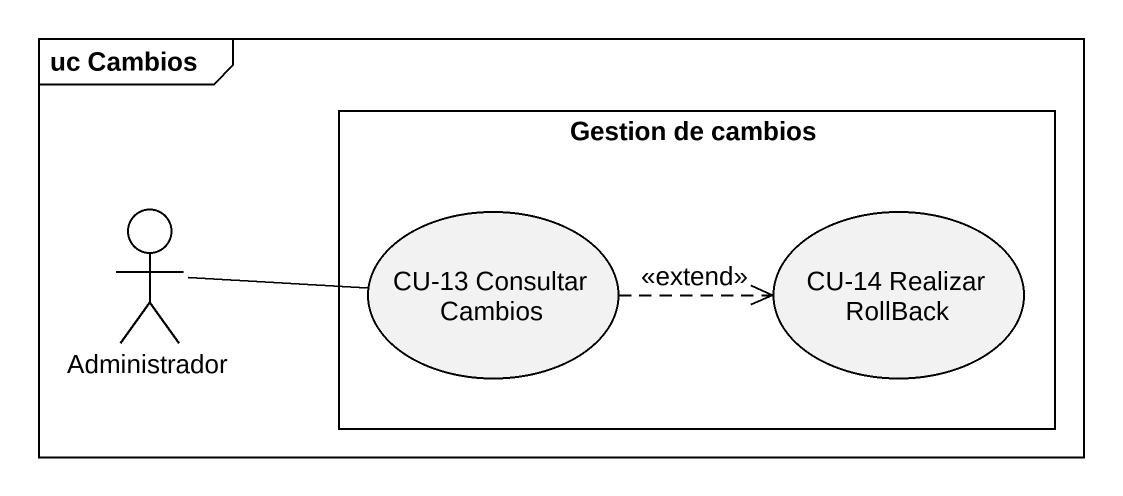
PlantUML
@startuml
mainframe uc Cambios
rectangle "Gestion de cambios" as Gestion_de_cambios {
  usecase "CU-13 Consultar Cambios" as CU_13_Consultar_Cambios
  usecase "CU-14 Realizar RollBack" as CU_14_Realizar_RollBack
}
actor Administrador
Administrador -right- CU_13_Consultar_Cambios
CU_13_Consultar_Cambios .right.> CU_14_Realizar_RollBack : <<extend>>
@enduml
